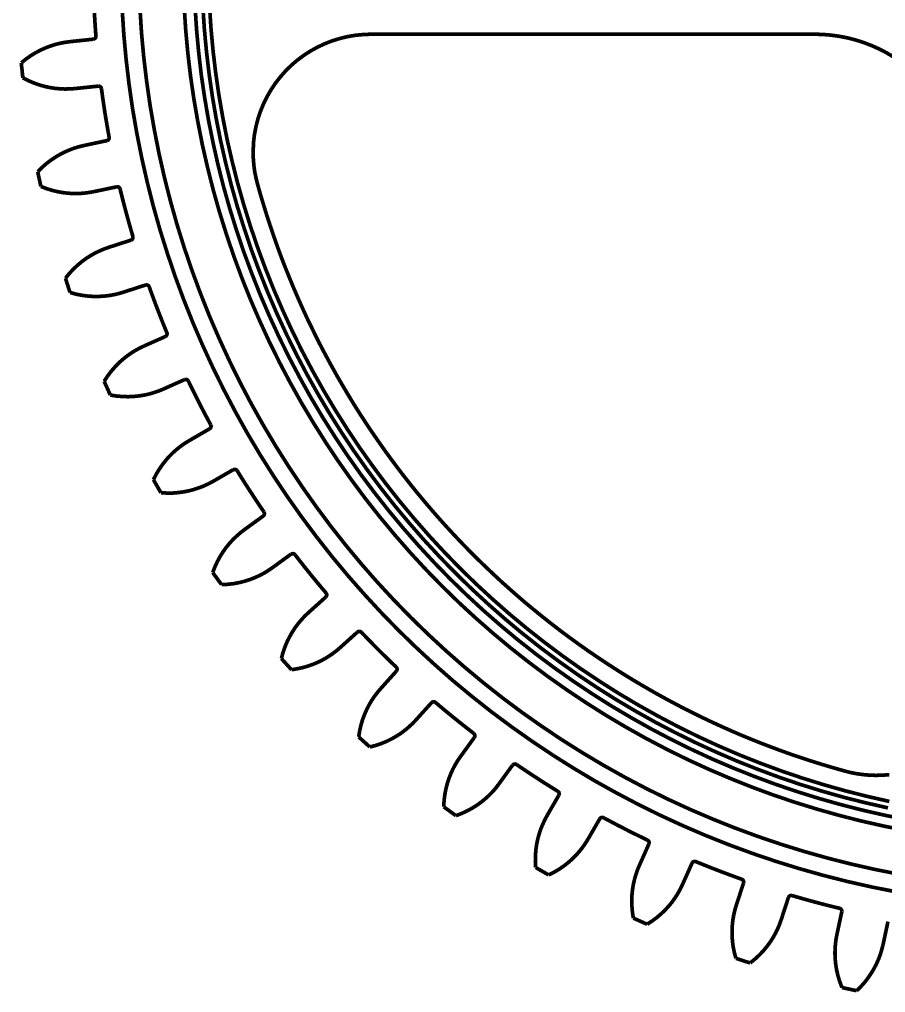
# Model space of a CAD drawing. Extents: x 1.1 to 21.8, y 1.7 to 15.4.
# Drawn here: x 16.176 to 18.487, y 9.571 to 12.169 of the extents above; entities that cross this region are included whole.
import ezdxf

# ---------------------------------------------------------------- set-up
doc = ezdxf.new("R2010")
doc.units = 0
doc.layers.get('0').update_dxf_attribs({"linetype": 'CONTINUOUS'})

msp = doc.modelspace()

# ---------------------------------------------------------------- linework, layer by layer
at = {"color": 0, "const_width": 0.00985}
for points in [[(16.3801, 12.1243), (16.3789, 12.1407), (16.3778, 12.1571), (16.3768, 12.1734), (16.3758, 12.1898), (16.375, 12.2062), (16.3743, 12.2226), (16.3738, 12.239), (16.3733, 12.2554)], [(16.6157, 12.2024), (16.6197, 12.1407), (16.6254, 12.0791), (16.6326, 12.0177), (16.6415, 11.9565), (16.6521, 11.8956), (16.664, 11.8349), (16.6778, 11.7746), (16.6929, 11.7146), (16.7097, 11.6551), (16.7281, 11.5961), (16.7479, 11.5375), (16.7693, 11.4795), (16.7922, 11.422), (16.8167, 11.3652), (16.8425, 11.3091), (16.8699, 11.2536), (16.8987, 11.1989), (16.9289, 11.1449), (16.9606, 11.0918), (16.9936, 11.0395), (17.0279, 10.9881), (17.0636, 10.9376), (17.1006, 10.888), (17.1389, 10.8395), (17.1785, 10.7919), (17.2192, 10.7454), (17.2611, 10.7), (17.3043, 10.6557), (17.3486, 10.6125), (17.394, 10.5706), (17.4406, 10.5298), (17.4881, 10.4902), (17.5367, 10.452), (17.5862, 10.4149), (17.6367, 10.3793), (17.6881, 10.3449), (17.7404, 10.3119), (17.7936, 10.2803), (17.8475, 10.2501), (17.9022, 10.2213), (17.9576, 10.1939), (18.0139, 10.168), (18.0707, 10.1437), (18.1282, 10.1207), (18.1861, 10.0993), (18.2447, 10.0794), (18.3038, 10.0611), (18.3633, 10.0443), (18.4232, 10.0291), (18.4835, 10.0155), (18.5442, 10.0034)], [(18.5494, 10.0318), (18.4896, 10.0437), (18.43, 10.0572), (18.3708, 10.0722), (18.3119, 10.0888), (18.2536, 10.1069), (18.1958, 10.1265), (18.1385, 10.1477), (18.0818, 10.1703), (18.0256, 10.1944), (17.9701, 10.22), (17.9154, 10.247), (17.8613, 10.2754), (17.8081, 10.3053), (17.7554, 10.3365), (17.7039, 10.3691), (17.6531, 10.4031), (17.6032, 10.4383), (17.5542, 10.4749), (17.5062, 10.5127), (17.4593, 10.5518), (17.4133, 10.592), (17.3685, 10.6335), (17.3247, 10.6761), (17.2821, 10.7199), (17.2407, 10.7647), (17.2004, 10.8107), (17.1614, 10.8576), (17.1235, 10.9056), (17.0869, 10.9545), (17.0517, 11.0044), (17.0178, 11.0552), (16.9851, 11.1069), (16.9539, 11.1593), (16.9242, 11.2127), (16.8957, 11.2667), (16.8686, 11.3215), (16.8431, 11.377), (16.8189, 11.4331), (16.7964, 11.4899), (16.7751, 11.5472), (16.7556, 11.605), (16.7374, 11.6634), (16.7208, 11.7221), (16.7058, 11.7813), (16.6924, 11.8409), (16.6804, 11.9008), (16.6701, 11.961), (16.6612, 12.0215), (16.6542, 12.0821), (16.6486, 12.143), (16.6446, 12.2039)], [(16.6654, 12.205), (16.6694, 12.1446), (16.675, 12.0843), (16.6821, 12.0242), (16.6907, 11.9643), (16.701, 11.9046), (16.7128, 11.8453), (16.7263, 11.7862), (16.7411, 11.7275), (16.7575, 11.6693), (16.7756, 11.6115), (16.7949, 11.5541), (16.816, 11.4973), (16.8383, 11.4411), (16.8622, 11.3855), (16.8876, 11.3306), (16.9143, 11.2763), (16.9425, 11.2227), (16.9721, 11.1699), (17.0031, 11.1178), (17.0354, 11.0666), (17.069, 11.0163), (17.1039, 10.9668), (17.1401, 10.9183), (17.1776, 10.8708), (17.2164, 10.8243), (17.2562, 10.7788), (17.2974, 10.7343), (17.3396, 10.691), (17.3829, 10.6487), (17.4274, 10.6076), (17.4729, 10.5677), (17.5194, 10.529), (17.5669, 10.4915), (17.6156, 10.4553), (17.665, 10.4204), (17.7153, 10.3867), (17.7664, 10.3544), (17.8185, 10.3235), (17.8712, 10.2939), (17.9249, 10.2657), (17.9792, 10.2389), (18.0342, 10.2136), (18.0897, 10.1897), (18.146, 10.1673), (18.2028, 10.1463), (18.2601, 10.1268), (18.3179, 10.1089), (18.3762, 10.0924), (18.4349, 10.0776), (18.4939, 10.0642)], [(18.4976, 10.0815), (18.439, 10.0948), (18.3807, 10.1096), (18.3229, 10.1259), (18.2656, 10.1437), (18.2088, 10.163), (18.1524, 10.1838), (18.0965, 10.2061), (18.0414, 10.2298), (17.9868, 10.2549), (17.9329, 10.2815), (17.8797, 10.3095), (17.8274, 10.3388), (17.7757, 10.3695), (17.725, 10.4016), (17.675, 10.4349), (17.626, 10.4696), (17.5778, 10.5056), (17.5306, 10.5428), (17.4844, 10.5812), (17.4393, 10.6208), (17.3951, 10.6616), (17.3521, 10.7035), (17.3103, 10.7465), (17.2694, 10.7906), (17.2299, 10.8358), (17.1914, 10.8819), (17.1542, 10.9291), (17.1183, 10.9773), (17.0836, 11.0263), (17.0503, 11.0763), (17.0182, 11.1271), (16.9875, 11.1787), (16.9581, 11.2311), (16.9301, 11.2843), (16.9035, 11.3382), (16.8785, 11.3927), (16.8547, 11.4479), (16.8325, 11.5037), (16.8117, 11.5601), (16.7924, 11.6169), (16.7746, 11.6743), (16.7582, 11.7322), (16.7435, 11.7904), (16.7301, 11.849), (16.7185, 11.9079), (16.7083, 11.9671), (16.6997, 12.0265), (16.6926, 12.0862), (16.6871, 12.146), (16.6832, 12.2059)], [(18.514, 9.8405), (18.4492, 9.8534), (18.3846, 9.868), (18.3204, 9.88433), (18.2567, 9.90229), (18.1935, 9.92188), (18.1308, 9.94319), (18.0687, 9.9661), (18.0072, 9.99061), (17.9465, 10.0167), (17.8864, 10.0444), (17.8271, 10.0737), (17.7685, 10.1045), (17.7107, 10.1368), (17.6539, 10.1707), (17.5979, 10.206), (17.5429, 10.2428), (17.4889, 10.281), (17.4358, 10.3205), (17.3839, 10.3615), (17.3329, 10.4038), (17.2832, 10.4475), (17.2346, 10.4924), (17.1872, 10.5386), (17.141, 10.586), (17.0961, 10.6346), (17.0525, 10.6843), (17.0101, 10.7352), (16.9692, 10.7872), (16.9296, 10.8402), (16.8914, 10.8943), (16.8547, 10.9493), (16.8193, 11.0052), (16.7854, 11.0621), (16.7532, 11.1198), (16.7224, 11.1784), (16.6931, 11.2377), (16.6654, 11.2978), (16.6392, 11.3587), (16.6147, 11.4201), (16.5918, 11.4822), (16.5706, 11.5449), (16.5508, 11.6081), (16.5329, 11.6718), (16.5167, 11.7359), (16.5021, 11.8005), (16.4892, 11.8653), (16.4779, 11.9306), (16.4685, 11.9961), (16.4607, 12.0618), (16.4546, 12.1277), (16.4503, 12.1937)], [(18.5226, 9.88726), (18.459, 9.89996), (18.3956, 9.91428), (18.3328, 9.93024), (18.2703, 9.94786), (18.2082, 9.96713), (18.1467, 9.98801), (18.0858, 10.0105), (18.0256, 10.0346), (17.9658, 10.0602), (17.9068, 10.0873), (17.8486, 10.116), (17.7911, 10.1463), (17.7346, 10.178), (17.6788, 10.2112), (17.6238, 10.2459), (17.5699, 10.282), (17.5168, 10.3194), (17.4647, 10.3583), (17.4138, 10.3985), (17.3639, 10.44), (17.315, 10.4828), (17.2674, 10.5269), (17.2208, 10.5722), (17.1756, 10.6187), (17.1314, 10.6664), (17.0886, 10.7152), (17.0471, 10.7651), (17.0069, 10.8161), (16.9681, 10.8682), (16.9306, 10.9212), (16.8946, 10.9752), (16.8599, 11.0301), (16.8267, 11.0859), (16.7949, 11.1425), (16.7647, 11.2), (16.736, 11.2583), (16.7089, 11.3172), (16.6832, 11.3768), (16.6592, 11.4372), (16.6367, 11.4981), (16.6158, 11.5596), (16.5965, 11.6216), (16.5789, 11.6841), (16.5629, 11.747), (16.5486, 11.8103), (16.536, 11.874), (16.5249, 11.938), (16.5156, 12.0023), (16.5079, 12.0668), (16.5019, 12.1314), (16.4978, 12.1962)], [(16.3731, 12.1159), (16.3753, 12.1165), (16.3775, 12.1179), (16.3792, 12.1201), (16.38, 12.1226), (16.3801, 12.1243)], [(17.1146, 12.1292), (17.0935, 12.1284), (17.0724, 12.1263), (17.0512, 12.1227), (17.0306, 12.1177), (17.0104, 12.1114), (16.9906, 12.1037), (16.9713, 12.0946), (16.9526, 12.0843), (16.9347, 12.0727), (16.9178, 12.0601), (16.9017, 12.0463), (16.8865, 12.0314), (16.8724, 12.0154), (16.8593, 11.9986), (16.8475, 11.981), (16.8368, 11.9626), (16.8275, 11.9435), (16.8194, 11.9238), (16.8126, 11.9037), (16.8074, 11.8831), (16.8033, 11.8622), (16.8008, 11.8412), (16.7999, 11.8199), (16.8001, 11.7986), (16.8018, 11.7775), (16.804, 11.7617), (16.8072, 11.7461), (16.811, 11.7306)], [(17.1146, 12.1292), (18.2989, 12.1292)], [(18.2989, 12.1292), (18.3207, 12.1286), (18.3424, 12.1267), (18.364, 12.1237), (18.386, 12.1194), (18.4078, 12.1138), (18.4292, 12.107), (18.4494, 12.0992), (18.4694, 12.0903), (18.4889, 12.0803), (18.5082, 12.0689), (18.5268, 12.0564), (18.5449, 12.0429), (18.5582, 12.0317), (18.571, 12.0199), (18.5835, 12.0075), (18.5953, 11.9945)], [(16.3111, 12.1094), (16.2979, 12.1076), (16.2849, 12.1051), (16.2719, 12.1019), (16.2589, 12.0978), (16.2461, 12.0929), (16.2336, 12.0873), (16.2197, 12.0801), (16.2064, 12.072), (16.1933, 12.0628), (16.181, 12.0528)], [(16.3731, 12.1159), (16.3111, 12.1094)], [(16.1851, 12.0129), (16.1846, 12.0178), (16.1835, 12.0278), (16.1831, 12.0328), (16.1825, 12.0378), (16.1819, 12.0428), (16.1814, 12.0478), (16.181, 12.0528)], [(16.3246, 11.9842), (16.3113, 11.9832), (16.2979, 11.9829), (16.2847, 11.9835), (16.2711, 11.9847), (16.2575, 11.9868), (16.244, 11.9897), (16.2289, 11.9939), (16.2142, 11.9992), (16.1994, 12.0055), (16.1851, 12.0129)], [(16.3863, 11.9906), (16.3246, 11.9842)], [(16.3863, 11.9906), (16.3885, 11.9906), (16.3911, 11.9896), (16.3931, 11.9878), (16.3944, 11.9856), (16.3949, 11.9838)], [(16.4154, 11.8543), (16.4125, 11.8704), (16.4097, 11.8866), (16.4069, 11.9027), (16.4043, 11.9189), (16.4018, 11.9351), (16.3994, 11.9513), (16.3971, 11.9676), (16.3949, 11.9838)], [(16.4093, 11.8452), (16.3485, 11.8322)], [(16.4093, 11.8452), (16.4114, 11.8459), (16.4135, 11.8476), (16.415, 11.8499), (16.4156, 11.8525), (16.4154, 11.8543)], [(16.3485, 11.8322), (16.3354, 11.829), (16.3226, 11.8252), (16.3103, 11.8206), (16.2976, 11.8152), (16.2854, 11.809), (16.2735, 11.8021), (16.2606, 11.7935), (16.2481, 11.784), (16.2361, 11.7735), (16.2249, 11.7623)], [(16.2332, 11.723), (16.231, 11.7328), (16.23, 11.7377), (16.2289, 11.7426), (16.2279, 11.7475), (16.2268, 11.7524), (16.2258, 11.7573), (16.2249, 11.7623)], [(16.3747, 11.709), (16.3617, 11.7067), (16.3485, 11.705), (16.3353, 11.7041), (16.3215, 11.704), (16.3078, 11.7046), (16.2942, 11.7061), (16.2787, 11.7088), (16.2633, 11.7124), (16.2481, 11.7172), (16.2332, 11.723)], [(16.4356, 11.7219), (16.3747, 11.709)], [(16.4356, 11.7219), (16.4382, 11.722), (16.4407, 11.7212), (16.4429, 11.7196), (16.4443, 11.7173), (16.4447, 11.716)], [(16.4787, 11.5894), (16.4742, 11.6051), (16.4697, 11.6209), (16.4653, 11.6367), (16.461, 11.6525), (16.4568, 11.6683), (16.4526, 11.6842), (16.4486, 11.7001), (16.4447, 11.716)], [(16.811, 11.7306), (16.8189, 11.7024), (16.8274, 11.6742), (16.836, 11.6462), (16.8451, 11.6183), (16.8546, 11.5905), (16.8643, 11.5628), (16.8744, 11.5352), (16.885, 11.5078), (16.896, 11.4806), (16.9072, 11.4534), (16.9188, 11.4264), (16.9307, 11.3996), (16.9429, 11.3729), (16.9557, 11.3465), (16.9686, 11.3202), (16.9819, 11.2939), (16.9957, 11.268), (17.0097, 11.2422), (17.024, 11.2165), (17.0388, 11.1911), (17.0538, 11.1658), (17.069, 11.1408), (17.0847, 11.116), (17.1007, 11.0914), (17.1171, 11.0669), (17.1338, 11.0428), (17.1506, 11.0188), (17.1679, 10.9951), (17.1854, 10.9715), (17.2033, 10.9482), (17.2215, 10.9251), (17.24, 10.9023), (17.2588, 10.8798), (17.2778, 10.8574), (17.2972, 10.8353), (17.3168, 10.8135), (17.3368, 10.7919), (17.3569, 10.7707), (17.3775, 10.7496), (17.3983, 10.7288), (17.4193, 10.7084), (17.4406, 10.6882), (17.4621, 10.6682), (17.484, 10.6486), (17.5061, 10.6292), (17.5283, 10.6101), (17.551, 10.5914), (17.5738, 10.5729), (17.5968, 10.5547), (17.6201, 10.5368), (17.6436, 10.5193), (17.6674, 10.502), (17.6914, 10.485), (17.7156, 10.4684), (17.74, 10.4521), (17.7646, 10.4361), (17.7894, 10.4204), (17.8144, 10.4051), (17.8397, 10.3901), (17.8651, 10.3754), (17.8908, 10.361), (17.9167, 10.347), (17.9426, 10.3333), (17.9688, 10.32), (17.995, 10.307), (18.0215, 10.2944), (18.0482, 10.2821), (18.0751, 10.2701), (18.1021, 10.2585), (18.1292, 10.2473), (18.1565, 10.2364), (18.1839, 10.2259), (18.2114, 10.2157), (18.239, 10.2059), (18.2669, 10.1965), (18.2949, 10.1874), (18.3229, 10.1787), (18.351, 10.1704), (18.3793, 10.1623)], [(16.4736, 11.5796), (16.4144, 11.5604)], [(16.4736, 11.5796), (16.476, 11.5808), (16.4778, 11.5828), (16.4789, 11.5853), (16.479, 11.588), (16.4787, 11.5894)], [(16.4144, 11.5604), (16.4018, 11.5559), (16.3896, 11.5507), (16.3776, 11.5449), (16.3657, 11.5381), (16.3542, 11.5308), (16.3431, 11.5227), (16.3311, 11.5127), (16.3197, 11.502), (16.3089, 11.4903), (16.2989, 11.4779)], [(16.3113, 11.4398), (16.3096, 11.4445), (16.3065, 11.454), (16.305, 11.4588), (16.3033, 11.4635), (16.3018, 11.4684), (16.3004, 11.4731), (16.2989, 11.4779)], [(16.5125, 11.4598), (16.4536, 11.4407)], [(16.5125, 11.4598), (16.5151, 11.4602), (16.5179, 11.4596), (16.5201, 11.4583), (16.5218, 11.4562), (16.5224, 11.455)], [(16.5694, 11.3325), (16.5632, 11.3477), (16.5571, 11.3628), (16.5511, 11.3782), (16.5451, 11.3934), (16.5393, 11.4087), (16.5336, 11.4241), (16.5279, 11.4395), (16.5224, 11.455)], [(16.4536, 11.4407), (16.4407, 11.4369), (16.4278, 11.4339), (16.4147, 11.4316), (16.4011, 11.4301), (16.3874, 11.4293), (16.3736, 11.4293), (16.3579, 11.4303), (16.3424, 11.4324), (16.3267, 11.4355), (16.3113, 11.4398)], [(16.5654, 11.3223), (16.5085, 11.297)], [(16.5654, 11.3223), (16.5676, 11.3238), (16.5692, 11.326), (16.57, 11.3285), (16.5699, 11.3312), (16.5694, 11.3325)], [(16.5085, 11.297), (16.4965, 11.2912), (16.4849, 11.2848), (16.4735, 11.2777), (16.4624, 11.2698), (16.4517, 11.2612), (16.4415, 11.252), (16.4306, 11.2408), (16.4204, 11.229), (16.4108, 11.2162), (16.4021, 11.2028)], [(16.4185, 11.1662), (16.4103, 11.1845), (16.4082, 11.1891), (16.4061, 11.1936), (16.4021, 11.2028)], [(16.6165, 11.2072), (16.5599, 11.182)], [(16.6165, 11.2072), (16.6192, 11.2078), (16.6218, 11.2076), (16.6243, 11.2064), (16.6262, 11.2046), (16.6269, 11.2034)], [(16.6865, 11.0865), (16.6788, 11.101), (16.671, 11.1155), (16.6635, 11.13), (16.656, 11.1446), (16.6486, 11.1592), (16.6413, 11.1739), (16.634, 11.1886), (16.6269, 11.2034)], [(16.5599, 11.182), (16.5476, 11.1769), (16.535, 11.1726), (16.5222, 11.1689), (16.5089, 11.166), (16.4953, 11.1638), (16.4817, 11.1624), (16.466, 11.1617), (16.4503, 11.1622), (16.4343, 11.1636), (16.4185, 11.1662)], [(16.6835, 11.076), (16.6856, 11.0776), (16.6869, 11.08), (16.6874, 11.0826), (16.6869, 11.0852), (16.6865, 11.0865)], [(16.6835, 11.076), (16.6296, 11.0448)], [(16.6296, 11.0448), (16.6182, 11.0378), (16.6072, 11.0302), (16.5968, 11.022), (16.5865, 11.013), (16.5768, 11.0033), (16.5676, 10.9931), (16.5579, 10.9808), (16.549, 10.968), (16.5408, 10.9543), (16.5336, 10.9401)], [(16.7465, 10.9668), (16.6928, 10.9358)], [(16.7465, 10.9668), (16.749, 10.9678), (16.7517, 10.9678), (16.7542, 10.9669), (16.7562, 10.9652), (16.7571, 10.9641)], [(16.8286, 10.8541), (16.8193, 10.8677), (16.8101, 10.8813), (16.8011, 10.895), (16.7922, 10.9087), (16.7832, 10.9225), (16.7744, 10.9363), (16.7657, 10.9502), (16.7571, 10.9641)], [(16.5536, 10.9054), (16.5511, 10.9097), (16.5486, 10.914), (16.5436, 10.9227), (16.5411, 10.927), (16.5386, 10.9314), (16.5361, 10.9357), (16.5336, 10.9401)], [(16.6928, 10.9358), (16.681, 10.9295), (16.6689, 10.9239), (16.6565, 10.9189), (16.6436, 10.9146), (16.6304, 10.911), (16.6169, 10.9082), (16.6014, 10.9059), (16.5857, 10.9046), (16.5697, 10.9045), (16.5536, 10.9054)], [(16.8267, 10.8433), (16.8286, 10.8452), (16.8296, 10.8477), (16.8299, 10.8504), (16.8292, 10.8529), (16.8286, 10.8541)], [(16.8267, 10.8433), (16.7763, 10.8067)], [(16.7763, 10.8067), (16.7658, 10.7986), (16.7557, 10.7898), (16.7461, 10.7806), (16.7368, 10.7705), (16.7282, 10.7599), (16.7201, 10.7488), (16.7118, 10.7356), (16.7043, 10.7219), (16.6976, 10.7074), (16.6919, 10.6925)], [(16.9007, 10.7414), (16.8506, 10.7049)], [(16.9007, 10.7414), (16.9032, 10.7426), (16.9058, 10.7428), (16.9085, 10.7422), (16.9107, 10.7408), (16.9117, 10.7398)], [(16.9942, 10.6379), (16.9836, 10.6504), (16.9731, 10.6629), (16.9626, 10.6756), (16.9522, 10.6883), (16.9419, 10.7011), (16.9318, 10.7139), (16.9217, 10.7268), (16.9117, 10.7398)], [(16.8506, 10.7049), (16.8396, 10.6974), (16.8282, 10.6905), (16.8164, 10.6843), (16.8039, 10.6787), (16.7911, 10.6737), (16.7781, 10.6695), (16.7629, 10.6656), (16.7474, 10.6627), (16.7314, 10.6609), (16.7154, 10.6601)], [(16.7154, 10.6601), (16.7125, 10.6641), (16.7096, 10.6682), (16.7065, 10.6722), (16.7007, 10.6803), (16.6976, 10.6843), (16.6947, 10.6884), (16.6919, 10.6925)], [(16.9935, 10.6269), (16.9472, 10.5852)], [(16.9935, 10.6269), (16.9951, 10.629), (16.996, 10.6316), (16.996, 10.6342), (16.995, 10.6367), (16.9942, 10.6379)], [(16.9472, 10.5852), (16.9375, 10.5761), (16.9285, 10.5663), (16.9199, 10.5561), (16.9117, 10.5451), (16.9042, 10.5336), (16.8974, 10.5217), (16.8904, 10.5078), (16.8844, 10.4933), (16.8792, 10.4783), (16.8751, 10.4628)], [(17.0778, 10.5333), (17.0317, 10.4918)], [(17.0778, 10.5333), (17.08, 10.5347), (17.0826, 10.5353), (17.0853, 10.5349), (17.0876, 10.5337), (17.0888, 10.5328)], [(17.1815, 10.4401), (17.1696, 10.4514), (17.1579, 10.4628), (17.1461, 10.4743), (17.1344, 10.4859), (17.1229, 10.4975), (17.1114, 10.5092), (17.1, 10.521), (17.0888, 10.5328)], [(17.0317, 10.4918), (17.0215, 10.4831), (17.0108, 10.4752), (16.9997, 10.4677), (16.9881, 10.4608), (16.9758, 10.4545), (16.9633, 10.4489), (16.9485, 10.4435), (16.9335, 10.439), (16.9178, 10.4355), (16.9019, 10.4331)], [(16.9019, 10.4331), (16.8986, 10.4367), (16.8953, 10.4405), (16.8918, 10.4442), (16.8851, 10.4517), (16.8818, 10.4553), (16.8785, 10.4591), (16.8751, 10.4628)], [(17.1819, 10.4291), (17.1833, 10.4314), (17.1839, 10.434), (17.1836, 10.4367), (17.1824, 10.4391), (17.1815, 10.4401)], [(17.1819, 10.4291), (17.1403, 10.3828)], [(17.1403, 10.3828), (17.1317, 10.3727), (17.1236, 10.3621), (17.1161, 10.351), (17.1092, 10.3393), (17.1029, 10.327), (17.0974, 10.3145), (17.0918, 10.2999), (17.0874, 10.2849), (17.0839, 10.2694), (17.0814, 10.2536)], [(17.2756, 10.3448), (17.234, 10.2987)], [(17.2756, 10.3448), (17.2776, 10.3465), (17.2803, 10.3473), (17.2829, 10.3473), (17.2854, 10.3464), (17.2865, 10.3455)], [(17.3885, 10.263), (17.3756, 10.273), (17.3626, 10.2832), (17.3497, 10.2933), (17.3369, 10.3036), (17.3242, 10.314), (17.3115, 10.3244), (17.299, 10.3349), (17.2865, 10.3455)], [(17.234, 10.2987), (17.2249, 10.2891), (17.215, 10.28), (17.2049, 10.2715), (17.1939, 10.2633), (17.1824, 10.2558), (17.1704, 10.249), (17.1564, 10.242), (17.1418, 10.236), (17.1267, 10.2308), (17.1111, 10.2268)], [(17.39, 10.2521), (17.3911, 10.2545), (17.3915, 10.2572), (17.3908, 10.2598), (17.3894, 10.262), (17.3885, 10.263)], [(17.1111, 10.2268), (17.1074, 10.2301), (17.1036, 10.2335), (17.1, 10.2368), (17.0925, 10.2435), (17.0888, 10.2468), (17.0851, 10.2502), (17.0814, 10.2536)], [(17.39, 10.2521), (17.3535, 10.2017)], [(17.3535, 10.2017), (17.3458, 10.1908), (17.339, 10.1794), (17.3328, 10.1676), (17.3271, 10.1551), (17.3221, 10.1424), (17.3179, 10.1293), (17.314, 10.1142), (17.3111, 10.0988), (17.3092, 10.083), (17.3083, 10.0671)], [(17.4919, 10.1781), (17.4554, 10.1279)], [(17.4919, 10.1781), (17.4939, 10.1799), (17.4962, 10.181), (17.499, 10.1813), (17.5015, 10.1806), (17.5028, 10.1799)], [(17.6128, 10.1085), (17.5989, 10.1171), (17.585, 10.1258), (17.5711, 10.1346), (17.5574, 10.1435), (17.5436, 10.1525), (17.5299, 10.1616), (17.5164, 10.1707), (17.5028, 10.1799)], [(18.4974, 10.1529), (18.4799, 10.1515), (18.4619, 10.151), (18.444, 10.1516), (18.4261, 10.1532), (18.4104, 10.1555), (18.3947, 10.1585), (18.3793, 10.1623)], [(17.4554, 10.1279), (17.4474, 10.1173), (17.4386, 10.1073), (17.4293, 10.0977), (17.4192, 10.0885), (17.4086, 10.0798), (17.3975, 10.0718), (17.3842, 10.0634), (17.3704, 10.0559), (17.3558, 10.0492), (17.3408, 10.0435)], [(17.6154, 10.0978), (17.6164, 10.1004), (17.6164, 10.103), (17.6156, 10.1056), (17.6139, 10.1076), (17.6128, 10.1085)], [(17.6154, 10.0978), (17.5843, 10.0439)], [(17.3408, 10.0435), (17.3368, 10.0464), (17.3286, 10.0523), (17.3246, 10.0552), (17.3206, 10.0582), (17.3165, 10.0611), (17.3125, 10.0641), (17.3083, 10.0671)], [(17.5843, 10.0439), (17.5781, 10.0322), (17.5724, 10.0201), (17.5674, 10.0078), (17.5631, 9.99479), (17.5594, 9.98156), (17.5565, 9.96815), (17.5543, 9.95269), (17.5531, 9.93713), (17.5528, 9.92117), (17.5536, 9.90528)], [(17.7246, 10.0348), (17.6936, 9.98112)], [(17.7246, 10.0348), (17.7263, 10.0369), (17.7286, 10.0383), (17.7313, 10.0387), (17.7339, 10.0384), (17.7351, 10.0378)], [(17.8521, 9.97825), (17.8372, 9.9854), (17.8225, 9.99262), (17.8078, 9.99989), (17.7932, 10.0073), (17.7786, 10.0148), (17.7642, 10.0223), (17.7496, 10.0301), (17.7351, 10.0378)], [(17.6936, 9.98112), (17.6865, 9.96978), (17.6789, 9.95888), (17.6707, 9.9484), (17.6617, 9.93815), (17.6519, 9.92839), (17.6418, 9.91928), (17.6294, 9.9095), (17.6165, 9.90061), (17.6026, 9.89242), (17.5883, 9.88519)], [(17.8558, 9.96793), (17.8565, 9.97054), (17.8563, 9.97325), (17.8551, 9.97569), (17.8532, 9.9776), (17.8521, 9.97825)], [(17.8558, 9.96793), (17.8306, 9.91108)], [(17.971, 9.91672), (17.9457, 9.86003)], [(17.971, 9.91672), (17.9724, 9.91894), (17.9746, 9.92051), (17.9772, 9.92133), (17.9799, 9.92122), (17.9811, 9.92079)], [(18.1036, 9.87375), (18.0882, 9.87935), (18.0728, 9.88499), (18.0574, 9.89068), (18.0421, 9.89654), (18.0268, 9.90246), (18.0115, 9.90847), (17.9962, 9.91461), (17.9811, 9.92079)], [(17.5883, 9.88519), (17.584, 9.88769), (17.5622, 9.90018), (17.5579, 9.90272), (17.5536, 9.90528)], [(17.8306, 9.91108), (17.8254, 9.89876), (17.8211, 9.88618), (17.8175, 9.87338), (17.8144, 9.86003), (17.8122, 9.84646), (17.8108, 9.83285), (17.8101, 9.81722), (17.8106, 9.8016), (17.8119, 9.78569), (17.8144, 9.76997)], [(18.1085, 9.86393), (18.1089, 9.8666), (18.1083, 9.86919), (18.1069, 9.87153), (18.1049, 9.87321), (18.1036, 9.87375)], [(17.9457, 9.86003), (17.9399, 9.84804), (17.9335, 9.83643), (17.9264, 9.82514), (17.9185, 9.81396), (17.9099, 9.80328), (17.9006, 9.79312), (17.8894, 9.78212), (17.8775, 9.77192), (17.8646, 9.76237), (17.8511, 9.75369)], [(18.1085, 9.86393), (18.0892, 9.80469)], [(18.2282, 9.82497), (18.209, 9.766)], [(18.2282, 9.82497), (18.2294, 9.82736), (18.2315, 9.82915), (18.234, 9.83024), (18.2367, 9.8304), (18.2379, 9.83014)], [(18.3647, 9.79617), (18.3487, 9.80007), (18.3328, 9.80404), (18.3169, 9.80817), (18.3011, 9.81233), (18.2853, 9.81663), (18.2694, 9.82101), (18.2538, 9.82553), (18.2379, 9.83014)], [(18.0892, 9.80469), (18.0854, 9.79194), (18.0824, 9.77897), (18.0801, 9.76585), (18.0786, 9.75222), (18.0778, 9.73856), (18.0778, 9.72483), (18.0788, 9.70925), (18.0807, 9.69374), (18.0839, 9.67811), (18.0881, 9.66271)], [(18.3706, 9.78689), (18.3576, 9.72597)], [(18.3706, 9.78689), (18.3707, 9.78956), (18.3699, 9.7921), (18.3682, 9.79428), (18.366, 9.79574), (18.3647, 9.79617)], [(17.8511, 9.75369), (17.8465, 9.75569), (17.8419, 9.75771), (17.8374, 9.75971), (17.8328, 9.76178), (17.8282, 9.76378), (17.8236, 9.76585), (17.819, 9.7679), (17.8144, 9.76997)], [(18.209, 9.766), (18.2046, 9.75347), (18.1994, 9.74121), (18.1935, 9.72928), (18.1868, 9.71733), (18.1793, 9.70578), (18.1712, 9.69472), (18.1612, 9.68261), (18.1504, 9.67122), (18.1386, 9.66038), (18.1261, 9.65033)], [(18.4938, 9.76069), (18.481, 9.69997)], [(18.3576, 9.72597), (18.3551, 9.71283), (18.3536, 9.69965), (18.3526, 9.68636), (18.3525, 9.67269), (18.3532, 9.65896), (18.3546, 9.64535), (18.3572, 9.62993), (18.3608, 9.61469), (18.3656, 9.5995), (18.3712, 9.58464)], [(18.481, 9.69997), (18.4776, 9.68707), (18.4739, 9.67432), (18.4693, 9.66183), (18.4638, 9.64925), (18.4576, 9.63699), (18.4507, 9.62517), (18.4419, 9.61208), (18.4325, 9.59961), (18.4219, 9.58757), (18.4104, 9.57628)], [(18.1261, 9.65033), (18.1118, 9.65489), (18.1071, 9.65647), (18.1022, 9.65799), (18.0975, 9.65956), (18.0928, 9.66114), (18.0881, 9.66271)], [(18.4104, 9.57628), (18.4056, 9.57731), (18.4007, 9.57829), (18.3958, 9.57932), (18.3908, 9.58035), (18.386, 9.58143), (18.381, 9.58247), (18.3712, 9.58464)]]:
    msp.add_lwpolyline(points, dxfattribs=at)

doc.saveas('drawing.dxf')
